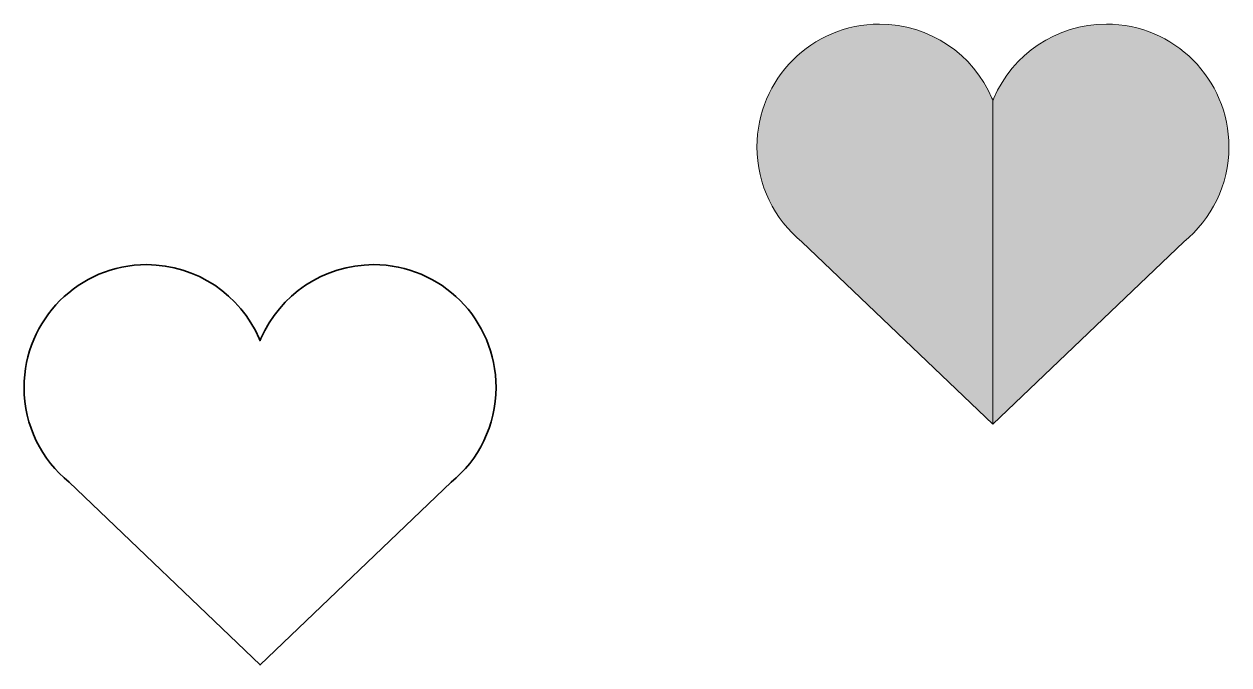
# Model space of a CAD drawing. Header units: millimetres. Extents: x 37 to 382, y -176 to 7.
import ezdxf

# ---------------------------------------------------------------- set-up
doc = ezdxf.new("R2010")
doc.units = ezdxf.units.MM
doc.header["$MEASUREMENT"] = 0
doc.layers.add('Layer 1', color=7, linetype='Continuous')

msp = doc.modelspace()

# ---------------------------------------------------------------- hatches: boundary and pattern name
at = {"layer": 'Layer 1', "true_color": 0x606060}
h = msp.add_hatch(color=251, dxfattribs=at)
h.dxf.hatch_style = 2
edge = h.paths.add_edge_path()
edge.add_spline(control_points=[(247.29, -28.03), (247.29, -38.98), (252.3, -48.76), (260.15, -55.2), (260.15, -55.2), (314.87, -107.43), (314.87, -107.43), (314.87, -107.43), (314.87, -14.71), (314.87, -14.71), (314.78, -14.49), (314.69, -14.29), (314.6, -14.08), (309.21, -1.64), (296.82, 7.07), (282.39, 7.07), (263, 7.07), (247.29, -8.65), (247.29, -28.03)], knot_values=[0, 0, 0, 0, 1, 1, 1, 2, 2, 2, 3, 3, 3, 4, 4, 4, 5, 5, 5, 6, 6, 6, 6], degree=3, periodic=1)
h = msp.add_hatch(color=251, dxfattribs=at)
h.dxf.hatch_style = 2
edge = h.paths.add_edge_path()
edge.add_spline(control_points=[(382.45, -28.03), (382.45, -38.98), (377.44, -48.76), (369.58, -55.2), (369.58, -55.2), (314.87, -107.43), (314.87, -107.43), (314.87, -107.43), (314.87, -14.71), (314.87, -14.71), (314.95, -14.49), (315.04, -14.29), (315.13, -14.08), (320.53, -1.64), (332.92, 7.07), (347.35, 7.07), (366.73, 7.07), (382.45, -8.65), (382.45, -28.03)], knot_values=[0, 0, 0, 0, 1, 1, 1, 2, 2, 2, 3, 3, 3, 4, 4, 4, 5, 5, 5, 6, 6, 6, 6], degree=3, periodic=1)

# ---------------------------------------------------------------- linework, layer by layer
at = {"layer": 'Layer 1', "lineweight": 0}
for points in [[(247.29, -28.03), (247.29, -38.98), (252.3, -48.76), (260.15, -55.2), (260.15, -55.2), (314.87, -107.43), (314.87, -107.43), (314.87, -107.43), (314.87, -14.71), (314.87, -14.71), (314.78, -14.49), (314.69, -14.29), (314.6, -14.08), (309.21, -1.64), (296.82, 7.07), (282.39, 7.07), (263, 7.07), (247.29, -8.65), (247.29, -28.03)], [(382.45, -28.03), (382.45, -38.98), (377.44, -48.76), (369.58, -55.2), (369.58, -55.2), (314.87, -107.43), (314.87, -107.43), (314.87, -107.43), (314.87, -14.71), (314.87, -14.71), (314.95, -14.49), (315.04, -14.29), (315.13, -14.08), (320.53, -1.64), (332.92, 7.07), (347.35, 7.07), (366.73, 7.07), (382.45, -8.65), (382.45, -28.03)]]:
    msp.add_open_spline(points, degree=3, knots=[0, 0, 0, 0, 1, 1, 1, 2, 2, 2, 3, 3, 3, 4, 4, 4, 5, 5, 5, 6, 6, 6, 6], dxfattribs=at)
at = {"layer": 'Layer 1', "color": 250, "lineweight": 35, "true_color": 0x231f20}
msp.add_open_spline([(172.58, -96.85), (172.58, -107.8), (167.57, -117.58), (159.71, -124.01), (159.71, -124.01), (105, -176.25), (105, -176.25), (105, -176.25), (50.29, -124.01), (50.29, -124.01), (42.43, -117.58), (37.42, -107.8), (37.42, -96.85), (37.42, -77.46), (53.13, -61.75), (72.52, -61.75), (86.95, -61.75), (99.34, -70.45), (104.74, -82.9), (104.83, -83.1), (104.92, -83.31), (105, -83.52), (105.08, -83.31), (105.17, -83.1), (105.26, -82.9), (110.66, -70.45), (123.05, -61.75), (137.48, -61.75), (156.87, -61.75), (172.58, -77.46), (172.58, -96.85)], degree=3, knots=[0, 0, 0, 0, 1, 1, 1, 2, 2, 2, 3, 3, 3, 4, 4, 4, 5, 5, 5, 6, 6, 6, 7, 7, 7, 8, 8, 8, 9, 9, 9, 10, 10, 10, 10], dxfattribs=at)

doc.saveas('drawing.dxf')
